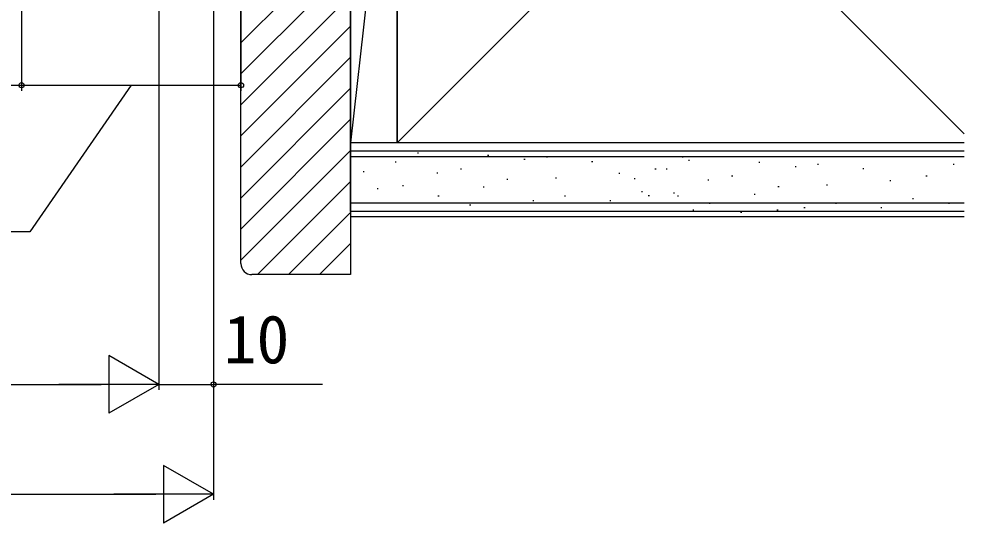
# Model space of a CAD drawing. Units: millimetres, scale not verified. Extents: x -525 to 525, y -783 to 779.
# Drawn here: x 224.8 to 397.1, y -6.2 to 85.6 of the extents above; entities that cross this region are included whole.
import ezdxf
from ezdxf.enums import TextEntityAlignment as Align

# ---------------------------------------------------------------- set-up
doc = ezdxf.new("R2010")
doc.units = ezdxf.units.MM
doc.header["$LTSCALE"] = 4
for name, color, linetype in [('0-7_YKK_D', 6, 'Continuous'), ('0-9_YSS_K', 3, 'Continuous'), ('0-A_YSS_KE', 3, 'Continuous')]:
    doc.layers.add(name, color=color, linetype=linetype)
doc.styles.add('ＭＳ ゴシック', font='')
doc.styles.get('ＭＳ ゴシック').set_extended_font_data('MS Gothic')

msp = doc.modelspace()

# ---------------------------------------------------------------- linework, layer by layer
at = {"layer": '0-7_YKK_D'}
for p, q in [((225.271, 167.843), (225.271, 72.543)), ((225.271, 167.843), (225.271, 72.543)), ((250.271, 167.843), (250.271, 18.043)), ((250.271, 167.843), (250.271, 18.043)), ((260.271, 161.443), (260.271, -1.957)), ((260.271, 161.443), (260.271, 18.043)), ((265.271, 92.543), (265.271, 72.543)), ((207.771, 73.543), (225.271, 73.543)), ((225.271, 73.543), (265.271, 73.543)), ((250.271, 19.043), (241.177, 24.293)), ((241.177, 24.293), (241.177, 13.793)), ((-169.229, 19.043), (239.771, 19.043)), ((250.271, 19.043), (232.084, 19.043)), ((250.271, 19.043), (241.177, 13.793)), ((250.271, 19.043), (260.271, 19.043)), ((280.167, 19.043), (260.271, 19.043)), ((260.271, -0.957), (251.177, 4.293)), ((251.177, 4.293), (251.177, -6.207)), ((-179.229, -0.957), (249.771, -0.957)), ((260.271, -0.957), (242.084, -0.957)), ((260.271, -0.957), (251.177, -6.207))]:
    msp.add_line(p, q, dxfattribs=at)
msp.add_lwpolyline([(245.271, 73.543), (226.771, 46.818), (196.975, 46.818)], dxfattribs=at)
for centre in [(225.271, 73.543), (225.271, 73.543), (265.271, 73.543), (260.271, 19.043)]:
    msp.add_circle(centre, 0.478, dxfattribs=at)
at = {"layer": '0-9_YSS_K'}
for p, q in [((293.771, 168.043), (397.126, 64.688)), ((397.126, 166.398), (293.771, 63.043)), ((293.771, 139.043), (285.271, 63.043)), ((265.271, 81.268), (285.271, 101.268)), ((265.271, 75.611), (285.271, 95.611)), ((265.271, 69.954), (285.271, 89.954)), ((265.271, 64.298), (285.271, 84.298)), ((265.271, 58.641), (285.271, 78.641)), ((265.271, 52.984), (285.271, 72.984)), ((265.271, 47.327), (285.271, 67.327)), ((285.271, 50.543), (285.271, 63.043)), ((265.271, 41.67), (285.271, 61.67)), ((397.126, 61.543), (285.271, 61.543)), ((297.454, 61.213), (297.654, 61.213)), ((310.252, 60.823), (310.452, 60.823)), ((320.97, 60.477), (321.17, 60.477)), ((345.694, 60.477), (345.894, 60.477)), ((293.387, 59.595), (293.587, 59.595)), ((316.878, 60.044), (317.078, 60.044)), ((329.211, 59.653), (329.411, 59.653)), ((346.878, 59.904), (347.078, 59.904)), ((359.676, 59.515), (359.876, 59.515)), ((366.302, 58.735), (366.502, 58.735)), ((370.393, 59.168), (370.593, 59.168)), ((395.118, 59.168), (395.318, 59.168)), ((287.545, 57.83), (287.745, 57.83)), ((300.962, 57.595), (301.162, 57.595)), ((305.31, 58.329), (305.51, 58.329)), ((334.156, 57.505), (334.356, 57.505)), ((340.749, 58.329), (340.949, 58.329)), ((342.811, 58.286), (343.011, 58.286)), ((354.734, 57.02), (354.934, 57.02)), ((378.635, 58.344), (378.835, 58.344)), ((390.173, 57.02), (390.373, 57.02)), ((268.3, 39.043), (285.271, 56.013)), ((294.726, 55.256), (294.926, 55.256)), ((313.76, 56.425), (313.96, 56.425)), ((322.618, 56.68), (322.818, 56.68)), ((336.969, 56.522), (337.169, 56.522)), ((350.386, 56.286), (350.586, 56.286)), ((372.041, 55.372), (372.241, 55.372)), ((383.58, 56.196), (383.78, 56.196)), ((290.117, 54.745), (290.317, 54.745)), ((309.431, 55.032), (309.631, 55.032)), ((338.277, 54.208), (338.477, 54.208)), ((339.54, 53.436), (339.74, 53.436)), ((344.15, 53.948), (344.35, 53.948)), ((358.855, 53.723), (359.055, 53.723)), ((363.184, 55.117), (363.384, 55.117)), ((397.126, 52.043), (285.271, 52.043)), ((298.234, 52.138), (298.434, 52.138)), ((301.19, 53.384), (301.39, 53.384)), ((306.959, 51.735), (307.159, 51.735)), ((313.57, 52.138), (313.77, 52.138)), ((318.497, 52.56), (318.697, 52.56)), ((324.266, 53.384), (324.466, 53.384)), ((332.508, 52.56), (332.708, 52.56)), ((344.87, 53.384), (345.07, 53.384)), ((350.613, 52.075), (350.813, 52.075)), ((373.69, 52.075), (373.89, 52.075)), ((387.7, 52.899), (387.9, 52.899)), ((394.294, 52.075), (394.494, 52.075)), ((273.957, 39.043), (285.271, 50.356)), ((347.658, 50.829), (347.858, 50.829)), ((356.382, 50.427), (356.582, 50.427)), ((362.994, 50.829), (363.194, 50.829)), ((367.921, 51.251), (368.121, 51.251)), ((381.931, 51.251), (382.131, 51.251)), ((397.126, 49.543), (285.271, 49.543)), ((279.614, 39.043), (285.271, 44.7))]:
    msp.add_line(p, q, dxfattribs=at)
msp.add_lwpolyline([(285.271, 139.043), (293.771, 139.043), (293.771, 63.043), (285.271, 63.043)], close=True, dxfattribs=at)
at = {"layer": '0-A_YSS_KE'}
for p, q in [((397.126, 63.043), (285.271, 63.043)), ((285.271, 60.543), (397.126, 60.543)), ((397.126, 50.543), (285.271, 50.543))]:
    msp.add_line(p, q, dxfattribs=at)
for points in [[(397.126, 63.043), (293.771, 63.043), (293.771, 168.043), (349.271, 168.043)], [(265.271, 41.043), (265.271, 141.043), (285.271, 141.043)], [(285.271, 141.043), (285.271, 39.043), (267.271, 39.043)]]:
    msp.add_lwpolyline(points, dxfattribs=at)
msp.add_arc((267.271, 41.043), 2, 180.00002, 270, dxfattribs=at)

# ---------------------------------------------------------------- texts
at = {"layer": '0-7_YKK_D', "style": 'ＭＳ ゴシック'}
msp.add_text('10', height=8.798, dxfattribs=at).set_placement((262.126, 20.243), align=Align.BOTTOM_LEFT)

doc.saveas('drawing.dxf')
